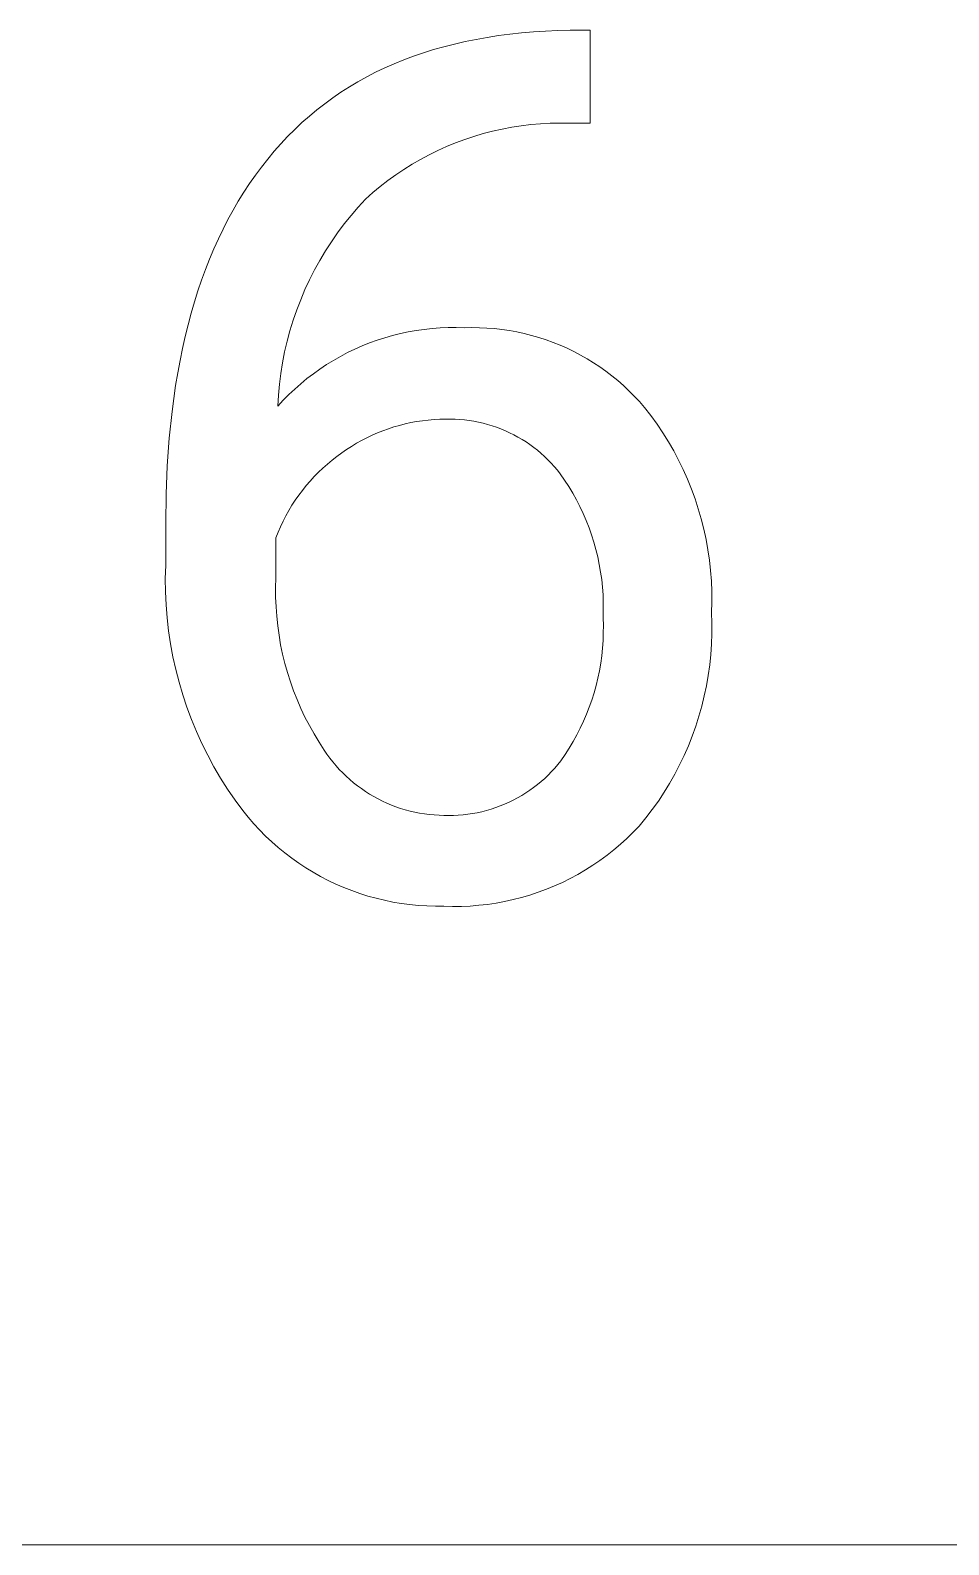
# Model space of a CAD drawing. Header units: millimetres. Extents: x 1287 to 5317, y -239 to 2577.
# Drawn here: x 4605.7 to 4646.2, y -13.8 to 53.1 of the extents above; entities that cross this region are included whole.
import ezdxf

# ---------------------------------------------------------------- set-up
doc = ezdxf.new("R2010")
doc.units = ezdxf.units.MM
doc.header["$MEASUREMENT"] = 0
doc.layers.add('Domyślny', color=7, linetype='Continuous', true_color=0x000000)

msp = doc.modelspace()

# ---------------------------------------------------------------- linework, layer by layer
at = {"layer": 'Domyślny', "color": 18, "lineweight": 15, "true_color": 0x000000}
for p, q in [((4626.351, 52.878), (4626.859, 52.944)), ((4626.859, 52.944), (4627.375, 52.999)), ((4627.375, 52.999), (4627.9, 53.044)), ((4627.9, 53.044), (4628.433, 53.078)), ((4628.433, 53.078), (4628.975, 53.101)), ((4628.975, 53.101), (4629.526, 53.114)), ((4629.526, 53.114), (4630.398, 53.114)), ((4630.398, 53.114), (4630.398, 49.007)), ((4623.037, 52.118), (4623.485, 52.258)), ((4623.485, 52.258), (4623.941, 52.388)), ((4623.941, 52.388), (4624.406, 52.507)), ((4624.406, 52.507), (4624.879, 52.616)), ((4624.879, 52.616), (4625.361, 52.714)), ((4625.361, 52.714), (4625.852, 52.801)), ((4625.852, 52.801), (4626.351, 52.878)), ((4621.332, 51.45), (4621.745, 51.633)), ((4621.745, 51.633), (4622.167, 51.805)), ((4622.167, 51.805), (4622.598, 51.967)), ((4622.598, 51.967), (4623.037, 52.118)), ((4620.143, 50.837), (4620.531, 51.052)), ((4620.531, 51.052), (4620.927, 51.256)), ((4620.927, 51.256), (4621.332, 51.45)), ((4619.031, 50.128), (4619.393, 50.375)), ((4619.393, 50.375), (4619.764, 50.611)), ((4619.764, 50.611), (4620.143, 50.837)), ((4617.997, 49.322), (4618.333, 49.601)), ((4618.333, 49.601), (4618.678, 49.87)), ((4618.678, 49.87), (4619.031, 50.128)), ((4617.35, 48.732), (4617.669, 49.033)), ((4617.669, 49.033), (4617.997, 49.322)), ((4627.36, 48.894), (4626.936, 48.828)), ((4627.785, 48.945), (4627.36, 48.894)), ((4628.213, 48.982), (4627.785, 48.945)), ((4628.641, 49.005), (4628.213, 48.982)), ((4629.07, 49.013), (4628.641, 49.005)), ((4629.499, 49.007), (4629.07, 49.013)), ((4630.398, 49.007), (4629.499, 49.007)), ((4616.737, 48.099), (4617.039, 48.421)), ((4617.039, 48.421), (4617.35, 48.732)), ((4624.863, 48.287), (4624.46, 48.137)), ((4625.269, 48.423), (4624.863, 48.287)), ((4625.681, 48.545), (4625.269, 48.423)), ((4626.096, 48.653), (4625.681, 48.545)), ((4626.514, 48.748), (4626.096, 48.653)), ((4626.936, 48.828), (4626.514, 48.748)), ((4616.159, 47.424), (4616.444, 47.767)), ((4616.444, 47.767), (4616.737, 48.099)), ((4623.288, 47.609), (4622.909, 47.407)), ((4623.673, 47.798), (4623.288, 47.609)), ((4624.064, 47.974), (4623.673, 47.798)), ((4624.46, 48.137), (4624.064, 47.974)), ((4615.613, 46.707), (4615.882, 47.07)), ((4615.882, 47.07), (4616.159, 47.424)), ((4622.174, 46.964), (4621.818, 46.725)), ((4622.538, 47.192), (4622.174, 46.964)), ((4622.909, 47.407), (4622.538, 47.192)), ((4615.102, 45.952), (4615.353, 46.335)), ((4615.353, 46.335), (4615.613, 46.707)), ((4621.131, 46.211), (4620.801, 45.937)), ((4621.47, 46.474), (4621.131, 46.211)), ((4621.818, 46.725), (4621.47, 46.474)), ((4614.627, 45.158), (4614.86, 45.56)), ((4614.86, 45.56), (4615.102, 45.952)), ((4620.48, 45.652), (4620.153, 45.296)), ((4620.801, 45.937), (4620.48, 45.652)), ((4614.402, 44.747), (4614.627, 45.158)), ((4619.838, 44.929), (4619.535, 44.552)), ((4620.153, 45.296), (4619.838, 44.929)), ((4613.979, 43.895), (4614.186, 44.326)), ((4614.186, 44.326), (4614.402, 44.747)), ((4619.535, 44.552), (4619.246, 44.164)), ((4613.781, 43.455), (4613.979, 43.895)), ((4618.97, 43.767), (4618.708, 43.36)), ((4619.246, 44.164), (4618.97, 43.767)), ((4613.411, 42.544), (4613.592, 43.004)), ((4613.592, 43.004), (4613.781, 43.455)), ((4618.46, 42.945), (4618.227, 42.521)), ((4618.708, 43.36), (4618.46, 42.945)), ((4613.239, 42.075), (4613.411, 42.544)), ((4618.227, 42.521), (4618.008, 42.09)), ((4612.922, 41.106), (4613.076, 41.596)), ((4613.076, 41.596), (4613.239, 42.075)), ((4617.804, 41.651), (4617.615, 41.205)), ((4618.008, 42.09), (4617.804, 41.651)), ((4612.777, 40.608), (4612.922, 41.106)), ((4617.615, 41.205), (4617.442, 40.754)), ((4612.641, 40.099), (4612.777, 40.608)), ((4617.284, 40.297), (4617.142, 39.834)), ((4617.442, 40.754), (4617.284, 40.297)), ((4612.394, 39.053), (4612.513, 39.581)), ((4612.513, 39.581), (4612.641, 40.099)), ((4617.142, 39.834), (4617.016, 39.367)), ((4620.995, 39.414), (4621.333, 39.524)), ((4621.333, 39.524), (4621.675, 39.621)), ((4621.675, 39.621), (4622.02, 39.707)), ((4622.02, 39.707), (4622.367, 39.781)), ((4622.367, 39.781), (4622.717, 39.843)), ((4622.717, 39.843), (4623.069, 39.893)), ((4623.069, 39.893), (4623.422, 39.931)), ((4623.422, 39.931), (4623.777, 39.957)), ((4623.777, 39.957), (4624.132, 39.971)), ((4624.132, 39.971), (4624.487, 39.972)), ((4624.487, 39.972), (4624.842, 39.962)), ((4624.842, 39.962), (4625.176, 39.97)), ((4625.176, 39.97), (4625.509, 39.966)), ((4625.509, 39.966), (4625.843, 39.951)), ((4625.843, 39.951), (4626.175, 39.925)), ((4626.175, 39.925), (4626.507, 39.888)), ((4626.507, 39.888), (4626.837, 39.839)), ((4626.837, 39.839), (4627.165, 39.78)), ((4627.165, 39.78), (4627.492, 39.709)), ((4627.492, 39.709), (4627.815, 39.628)), ((4627.815, 39.628), (4628.136, 39.535)), ((4628.136, 39.535), (4628.453, 39.432)), ((4612.284, 38.516), (4612.394, 39.053)), ((4616.906, 38.896), (4616.812, 38.421)), ((4617.016, 39.367), (4616.906, 38.896)), ((4619.371, 38.699), (4619.685, 38.864)), ((4619.685, 38.864), (4620.006, 39.018)), ((4620.006, 39.018), (4620.331, 39.162)), ((4620.331, 39.162), (4620.661, 39.294)), ((4620.661, 39.294), (4620.995, 39.414)), ((4628.453, 39.432), (4628.767, 39.318)), ((4628.767, 39.318), (4629.076, 39.193)), ((4629.076, 39.193), (4629.381, 39.059)), ((4629.381, 39.059), (4629.682, 38.913)), ((4629.682, 38.913), (4629.977, 38.758)), ((4612.183, 37.968), (4612.284, 38.516)), ((4616.812, 38.421), (4616.735, 37.944)), ((4618.463, 38.141), (4618.759, 38.337)), ((4618.759, 38.337), (4619.062, 38.523)), ((4619.062, 38.523), (4619.371, 38.699)), ((4629.977, 38.758), (4630.267, 38.593)), ((4630.267, 38.593), (4630.552, 38.419)), ((4630.552, 38.419), (4630.83, 38.234)), ((4630.83, 38.234), (4631.102, 38.041)), ((4612.09, 37.411), (4612.183, 37.968)), ((4616.735, 37.944), (4616.674, 37.464)), ((4617.351, 37.257), (4617.618, 37.492)), ((4617.618, 37.492), (4617.892, 37.718)), ((4617.892, 37.718), (4618.174, 37.934)), ((4618.174, 37.934), (4618.463, 38.141)), ((4631.102, 38.041), (4631.367, 37.838)), ((4631.367, 37.838), (4631.625, 37.627)), ((4631.625, 37.627), (4631.876, 37.407)), ((4611.932, 36.268), (4612.09, 37.411)), ((4616.63, 36.982), (4616.602, 36.499)), ((4616.674, 37.464), (4616.63, 36.982)), ((4616.843, 36.76), (4617.093, 37.013)), ((4617.093, 37.013), (4617.351, 37.257)), ((4631.876, 37.407), (4632.119, 37.178)), ((4632.119, 37.178), (4632.354, 36.942)), ((4632.354, 36.942), (4632.582, 36.698)), ((4611.808, 35.086), (4611.932, 36.268)), ((4616.602, 36.499), (4616.843, 36.76)), ((4632.582, 36.698), (4632.801, 36.446)), ((4632.801, 36.446), (4633.085, 36.079)), ((4621.488, 35.5), (4621.245, 35.412)), ((4621.734, 35.58), (4621.488, 35.5)), ((4621.982, 35.651), (4621.734, 35.58)), ((4622.232, 35.715), (4621.982, 35.651)), ((4622.484, 35.77), (4622.232, 35.715)), ((4622.738, 35.816), (4622.484, 35.77)), ((4622.994, 35.854), (4622.738, 35.816)), ((4623.25, 35.884), (4622.994, 35.854)), ((4623.507, 35.905), (4623.25, 35.884)), ((4623.765, 35.918), (4623.507, 35.905)), ((4624.023, 35.922), (4623.765, 35.918)), ((4624.231, 35.925), (4624.023, 35.922)), ((4624.439, 35.92), (4624.231, 35.925)), ((4624.647, 35.908), (4624.439, 35.92)), ((4624.854, 35.89), (4624.647, 35.908)), ((4625.06, 35.864), (4624.854, 35.89)), ((4625.266, 35.832), (4625.06, 35.864)), ((4625.47, 35.792), (4625.266, 35.832)), ((4625.672, 35.746), (4625.47, 35.792)), ((4625.873, 35.692), (4625.672, 35.746)), ((4626.073, 35.632), (4625.873, 35.692)), ((4626.269, 35.565), (4626.073, 35.632)), ((4626.464, 35.492), (4626.269, 35.565)), ((4626.656, 35.412), (4626.464, 35.492)), ((4633.085, 36.079), (4633.357, 35.702)), ((4633.357, 35.702), (4633.616, 35.316)), ((4611.72, 33.865), (4611.808, 35.086)), ((4620.082, 34.856), (4619.861, 34.722)), ((4620.307, 34.983), (4620.082, 34.856)), ((4620.536, 35.102), (4620.307, 34.983)), ((4620.769, 35.213), (4620.536, 35.102)), ((4621.006, 35.317), (4620.769, 35.213)), ((4621.245, 35.412), (4621.006, 35.317)), ((4626.845, 35.326), (4626.656, 35.412)), ((4627.031, 35.233), (4626.845, 35.326)), ((4627.214, 35.134), (4627.031, 35.233)), ((4627.393, 35.029), (4627.214, 35.134)), ((4627.569, 34.918), (4627.393, 35.029)), ((4627.741, 34.801), (4627.569, 34.918)), ((4633.616, 35.316), (4633.862, 34.922)), ((4633.862, 34.922), (4634.094, 34.52)), ((4619.216, 34.276), (4619.004, 34.112)), ((4619.434, 34.433), (4619.216, 34.276)), ((4619.645, 34.581), (4619.434, 34.433)), ((4619.861, 34.722), (4619.645, 34.581)), ((4627.909, 34.678), (4627.741, 34.801)), ((4628.072, 34.549), (4627.909, 34.678)), ((4628.231, 34.416), (4628.072, 34.549)), ((4628.386, 34.276), (4628.231, 34.416)), ((4628.536, 34.132), (4628.386, 34.276)), ((4634.094, 34.52), (4634.311, 34.109)), ((4611.667, 32.605), (4611.72, 33.865)), ((4618.402, 33.578), (4618.214, 33.387)), ((4618.597, 33.762), (4618.402, 33.578)), ((4618.797, 33.941), (4618.597, 33.762)), ((4619.004, 34.112), (4618.797, 33.941)), ((4628.68, 33.983), (4628.536, 34.132)), ((4628.82, 33.829), (4628.68, 33.983)), ((4628.954, 33.67), (4628.82, 33.829)), ((4629.083, 33.507), (4628.954, 33.67)), ((4629.276, 33.229), (4629.083, 33.507)), ((4634.311, 34.109), (4634.515, 33.692)), ((4634.515, 33.692), (4634.704, 33.267)), ((4617.858, 32.986), (4617.69, 32.777)), ((4618.033, 33.189), (4617.858, 32.986)), ((4618.214, 33.387), (4618.033, 33.189)), ((4629.46, 32.945), (4629.276, 33.229)), ((4629.634, 32.655), (4629.46, 32.945)), ((4634.704, 33.267), (4634.878, 32.837)), ((4634.878, 32.837), (4635.038, 32.401)), ((4611.65, 31.306), (4611.667, 32.605)), ((4617.376, 32.342), (4617.23, 32.117)), ((4617.529, 32.562), (4617.376, 32.342)), ((4617.69, 32.777), (4617.529, 32.562)), ((4629.798, 32.36), (4629.634, 32.655)), ((4629.952, 32.059), (4629.798, 32.36)), ((4635.038, 32.401), (4635.182, 31.959)), ((4616.961, 31.652), (4616.839, 31.414)), ((4617.092, 31.887), (4616.961, 31.652)), ((4617.23, 32.117), (4617.092, 31.887)), ((4630.097, 31.753), (4629.952, 32.059)), ((4630.23, 31.442), (4630.097, 31.753)), ((4635.182, 31.959), (4635.311, 31.513)), ((4635.311, 31.513), (4635.425, 31.062)), ((4611.65, 29.454), (4611.65, 31.306)), ((4616.619, 30.925), (4616.521, 30.675)), ((4616.725, 31.171), (4616.619, 30.925)), ((4616.839, 31.414), (4616.725, 31.171)), ((4630.354, 31.127), (4630.23, 31.442)), ((4630.466, 30.809), (4630.354, 31.127)), ((4630.568, 30.486), (4630.466, 30.809)), ((4635.425, 31.062), (4635.523, 30.608)), ((4616.521, 30.675), (4616.521, 28.903)), ((4630.659, 30.16), (4630.568, 30.486)), ((4630.739, 29.832), (4630.659, 30.16)), ((4635.523, 30.608), (4635.605, 30.151)), ((4635.605, 30.151), (4635.672, 29.691)), ((4630.808, 29.501), (4630.739, 29.832)), ((4630.866, 29.168), (4630.808, 29.501)), ((4635.672, 29.691), (4635.723, 29.23)), ((4611.635, 28.874), (4611.65, 29.454)), ((4611.64, 28.295), (4611.635, 28.874)), ((4616.521, 28.903), (4616.508, 28.48)), ((4630.912, 28.833), (4630.866, 29.168)), ((4630.947, 28.497), (4630.912, 28.833)), ((4635.723, 29.23), (4635.758, 28.766)), ((4611.666, 27.716), (4611.64, 28.295)), ((4616.508, 28.48), (4616.509, 28.057)), ((4630.971, 28.159), (4630.947, 28.497)), ((4630.984, 27.821), (4630.971, 28.159)), ((4635.758, 28.766), (4635.777, 28.302)), ((4635.777, 28.302), (4635.78, 27.838)), ((4611.712, 27.139), (4611.666, 27.716)), ((4616.509, 28.057), (4616.525, 27.634)), ((4616.525, 27.634), (4616.554, 27.212)), ((4630.975, 27.145), (4630.985, 27.483)), ((4630.985, 27.483), (4630.984, 27.821)), ((4635.78, 27.838), (4635.767, 27.373)), ((4611.777, 26.563), (4611.712, 27.139)), ((4616.554, 27.212), (4616.598, 26.791)), ((4616.598, 26.791), (4616.657, 26.372)), ((4630.986, 26.81), (4630.975, 27.145)), ((4630.985, 26.474), (4630.986, 26.81)), ((4635.767, 27.373), (4635.782, 26.91)), ((4635.782, 26.91), (4635.782, 26.446)), ((4611.863, 25.991), (4611.777, 26.563)), ((4616.657, 26.372), (4616.729, 25.955)), ((4630.95, 25.803), (4630.973, 26.138)), ((4630.973, 26.138), (4630.985, 26.474)), ((4635.782, 26.446), (4635.765, 25.983)), ((4611.968, 25.421), (4611.863, 25.991)), ((4616.729, 25.955), (4616.815, 25.541)), ((4616.815, 25.541), (4616.916, 25.13)), ((4630.87, 25.137), (4630.915, 25.469)), ((4630.915, 25.469), (4630.95, 25.803)), ((4635.733, 25.52), (4635.685, 25.059)), ((4635.765, 25.983), (4635.733, 25.52)), ((4612.094, 24.855), (4611.968, 25.421)), ((4612.239, 24.294), (4612.094, 24.855)), ((4616.916, 25.13), (4617.03, 24.722)), ((4630.745, 24.477), (4630.813, 24.806)), ((4630.813, 24.806), (4630.87, 25.137)), ((4635.685, 25.059), (4635.621, 24.6)), ((4612.403, 23.739), (4612.239, 24.294)), ((4617.03, 24.722), (4617.158, 24.319)), ((4617.158, 24.319), (4617.3, 23.92)), ((4630.577, 23.827), (4630.666, 24.151)), ((4630.666, 24.151), (4630.745, 24.477)), ((4635.542, 24.143), (4635.447, 23.689)), ((4635.621, 24.6), (4635.542, 24.143)), ((4612.586, 23.189), (4612.403, 23.739)), ((4617.3, 23.92), (4617.455, 23.526)), ((4617.455, 23.526), (4617.623, 23.138)), ((4630.365, 23.19), (4630.476, 23.507)), ((4630.476, 23.507), (4630.577, 23.827)), ((4635.447, 23.689), (4635.336, 23.239)), ((4612.789, 22.647), (4612.586, 23.189)), ((4617.623, 23.138), (4617.804, 22.756)), ((4630.112, 22.568), (4630.244, 22.877)), ((4630.244, 22.877), (4630.365, 23.19)), ((4635.211, 22.793), (4635.069, 22.351)), ((4635.336, 23.239), (4635.211, 22.793)), ((4613.01, 22.111), (4612.789, 22.647)), ((4613.25, 21.584), (4613.01, 22.111)), ((4617.804, 22.756), (4617.998, 22.38)), ((4617.998, 22.38), (4618.205, 22.01)), ((4629.817, 21.965), (4629.969, 22.264)), ((4629.969, 22.264), (4630.112, 22.568)), ((4635.069, 22.351), (4634.913, 21.915)), ((4613.508, 21.065), (4613.25, 21.584)), ((4618.205, 22.01), (4618.424, 21.648)), ((4618.424, 21.648), (4618.655, 21.294)), ((4629.482, 21.383), (4629.655, 21.671)), ((4629.655, 21.671), (4629.817, 21.965)), ((4634.742, 21.484), (4634.556, 21.059)), ((4634.913, 21.915), (4634.742, 21.484)), ((4613.784, 20.556), (4613.508, 21.065)), ((4618.655, 21.294), (4618.777, 21.115)), ((4618.777, 21.115), (4618.905, 20.941)), ((4618.905, 20.941), (4619.038, 20.77)), ((4619.038, 20.77), (4619.177, 20.605)), ((4628.978, 20.659), (4629.11, 20.824)), ((4629.11, 20.824), (4629.301, 21.1)), ((4629.301, 21.1), (4629.482, 21.383)), ((4634.556, 21.059), (4634.356, 20.641)), ((4614.077, 20.056), (4613.784, 20.556)), ((4619.177, 20.605), (4619.322, 20.444)), ((4619.322, 20.444), (4619.472, 20.288)), ((4619.472, 20.288), (4619.627, 20.138)), ((4619.627, 20.138), (4619.788, 19.993)), ((4628.395, 20.046), (4628.548, 20.192)), ((4628.548, 20.192), (4628.697, 20.343)), ((4628.697, 20.343), (4628.84, 20.499)), ((4628.84, 20.499), (4628.978, 20.659)), ((4634.142, 20.23), (4633.914, 19.826)), ((4634.356, 20.641), (4634.142, 20.23)), ((4614.387, 19.567), (4614.077, 20.056)), ((4614.715, 19.089), (4614.387, 19.567)), ((4619.788, 19.993), (4619.953, 19.853)), ((4619.953, 19.853), (4620.122, 19.719)), ((4620.122, 19.719), (4620.297, 19.591)), ((4620.297, 19.591), (4620.475, 19.468)), ((4620.475, 19.468), (4620.657, 19.352)), ((4627.559, 19.401), (4627.734, 19.518)), ((4627.734, 19.518), (4627.906, 19.642)), ((4627.906, 19.642), (4628.074, 19.771)), ((4628.074, 19.771), (4628.236, 19.906)), ((4628.236, 19.906), (4628.395, 20.046)), ((4633.672, 19.431), (4633.416, 19.044)), ((4633.914, 19.826), (4633.672, 19.431)), ((4615.059, 18.623), (4614.715, 19.089)), ((4620.657, 19.352), (4620.844, 19.242)), ((4620.844, 19.242), (4621.033, 19.139)), ((4621.033, 19.139), (4621.227, 19.041)), ((4621.227, 19.041), (4621.423, 18.951)), ((4621.423, 18.951), (4621.622, 18.867)), ((4621.622, 18.867), (4621.825, 18.79)), ((4621.825, 18.79), (4622.029, 18.72)), ((4626.03, 18.686), (4626.231, 18.752)), ((4626.231, 18.752), (4626.43, 18.825)), ((4626.43, 18.825), (4626.625, 18.905)), ((4626.625, 18.905), (4626.819, 18.991)), ((4626.819, 18.991), (4627.009, 19.084)), ((4627.009, 19.084), (4627.196, 19.183)), ((4627.196, 19.183), (4627.379, 19.289)), ((4627.379, 19.289), (4627.559, 19.401)), ((4633.416, 19.044), (4633.148, 18.666)), ((4615.295, 18.329), (4615.059, 18.623)), ((4615.542, 18.043), (4615.295, 18.329)), ((4622.029, 18.72), (4622.236, 18.657)), ((4622.236, 18.657), (4622.445, 18.6)), ((4622.445, 18.6), (4622.655, 18.551)), ((4622.655, 18.551), (4622.868, 18.509)), ((4622.868, 18.509), (4623.081, 18.475)), ((4623.081, 18.475), (4623.296, 18.447)), ((4623.296, 18.447), (4623.511, 18.427)), ((4623.511, 18.427), (4623.727, 18.414)), ((4623.727, 18.414), (4623.943, 18.408)), ((4623.943, 18.408), (4624.154, 18.404)), ((4624.154, 18.404), (4624.366, 18.407)), ((4624.366, 18.407), (4624.577, 18.417)), ((4624.577, 18.417), (4624.788, 18.434)), ((4624.788, 18.434), (4624.998, 18.458)), ((4624.998, 18.458), (4625.208, 18.49)), ((4625.208, 18.49), (4625.416, 18.528)), ((4625.416, 18.528), (4625.622, 18.574)), ((4625.622, 18.574), (4625.827, 18.626)), ((4625.827, 18.626), (4626.03, 18.686)), ((4632.866, 18.297), (4632.572, 17.939)), ((4633.148, 18.666), (4632.866, 18.297)), ((4615.799, 17.765), (4615.542, 18.043)), ((4616.065, 17.497), (4615.799, 17.765)), ((4616.341, 17.238), (4616.065, 17.497)), ((4632.306, 17.661), (4632.03, 17.392)), ((4632.572, 17.939), (4632.306, 17.661)), ((4616.625, 16.989), (4616.341, 17.238)), ((4616.917, 16.749), (4616.625, 16.989)), ((4617.218, 16.52), (4616.917, 16.749)), ((4631.451, 16.885), (4631.148, 16.646)), ((4631.745, 17.133), (4631.451, 16.885)), ((4632.03, 17.392), (4631.745, 17.133)), ((4617.526, 16.301), (4617.218, 16.52)), ((4617.842, 16.094), (4617.526, 16.301)), ((4618.164, 15.897), (4617.842, 16.094)), ((4630.519, 16.202), (4630.194, 15.996)), ((4630.838, 16.418), (4630.519, 16.202)), ((4631.148, 16.646), (4630.838, 16.418)), ((4618.493, 15.711), (4618.164, 15.897)), ((4618.829, 15.537), (4618.493, 15.711)), ((4619.17, 15.375), (4618.829, 15.537)), ((4629.177, 15.448), (4628.826, 15.29)), ((4629.522, 15.619), (4629.177, 15.448)), ((4629.861, 15.802), (4629.522, 15.619)), ((4630.194, 15.996), (4629.861, 15.802)), ((4619.517, 15.224), (4619.17, 15.375)), ((4619.868, 15.086), (4619.517, 15.224)), ((4620.225, 14.96), (4619.868, 15.086)), ((4620.585, 14.846), (4620.225, 14.96)), ((4620.949, 14.744), (4620.585, 14.846)), ((4621.317, 14.656), (4620.949, 14.744)), ((4627.374, 14.78), (4627, 14.685)), ((4627.743, 14.889), (4627.374, 14.78)), ((4628.109, 15.01), (4627.743, 14.889)), ((4628.47, 15.144), (4628.109, 15.01)), ((4628.826, 15.29), (4628.47, 15.144)), ((4621.687, 14.58), (4621.317, 14.656)), ((4622.059, 14.517), (4621.687, 14.58)), ((4622.434, 14.467), (4622.059, 14.517)), ((4622.81, 14.429), (4622.434, 14.467)), ((4623.187, 14.405), (4622.81, 14.429)), ((4623.565, 14.394), (4623.187, 14.405)), ((4623.943, 14.396), (4623.565, 14.394)), ((4624.328, 14.385), (4623.943, 14.396)), ((4624.713, 14.388), (4624.328, 14.385)), ((4625.098, 14.404), (4624.713, 14.388)), ((4625.482, 14.434), (4625.098, 14.404)), ((4625.864, 14.477), (4625.482, 14.434)), ((4626.245, 14.533), (4625.864, 14.477)), ((4626.624, 14.602), (4626.245, 14.533)), ((4627, 14.685), (4626.624, 14.602)), ((3793.964, -13.829), (5317.013, -13.829))]:
    msp.add_line(p, q, dxfattribs=at)

doc.saveas('drawing.dxf')
